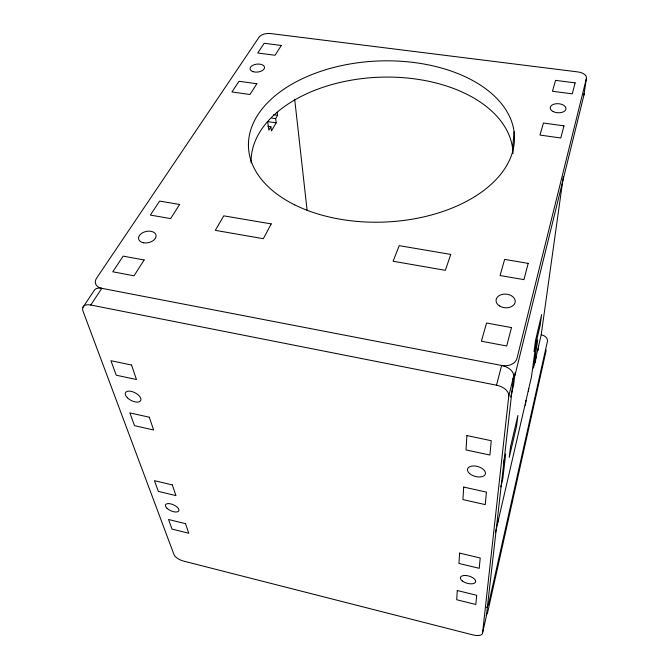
<?xml version="1.0" encoding="UTF-8"?>
<svg xmlns="http://www.w3.org/2000/svg" width="669" height="669" viewBox="0 0 669 669"><rect width="100%" height="100%" fill="white"/><g stroke="black" fill="none" stroke-linecap="round" stroke-linejoin="round"><path stroke-width="1" d="M512.621 148.493L514.101 131.743M512.897 378.729A12.845 9.751 6.3 0 0 515.088 374.924L583.937 95.082L586.395 78.482A9.884 5.461 3.9 0 0 577.983 71.934L270.636 33.559A9.082 4.808 -5.7 0 0 259.045 37.213L96.595 278.153A12.167 7.969 -15.4 0 0 101.813 288.322L90.758 305.014A12.368 6.64 30.5 0 0 83.023 311.16L174.057 554.752A8.764 3.621 23.4 0 0 183.632 561.115L472.958 634.931A9.5 4.098 16.3 0 0 482.541 633.167L508.774 396.107L513.65 376.329A13.087 8.262 14.7 0 0 501.633 365.466L101.813 288.322A12.167 6.715 30.9 0 0 94.028 290.714L82.923 307.322M513.65 376.329L486.346 616.182L482.541 633.167M515.03 372.675L513.6 385.101L510.664 397.077M498.288 521.92L498.639 518.91M525.374 405.289L526.01 400.472M528.376 391.474L528.761 388.572M535.3 362.673L536.103 356.811M537.968 350.69L538.654 345.789M495.445 532.708L531.462 376.906L535.158 349.586L537.7 339.919L533.502 368.059L541.204 334.743L563.357 176.44M500.855 486.923L502.879 478.318L505.68 453.975L503.381 463.667M586.395 78.482L517.003 358.316A13.104 9.792 5.9 0 1 501.633 365.466L496.498 385.193A13.313 8.195 14.9 0 1 508.774 396.107M277.217 112.216L277.61 115.294L275.636 118.622L276.197 122.845L271.447 130.907L270.878 126.725L267.901 126.29M270.878 126.725L268.854 130.146L267.7 121.867M273.696 114.733L277.61 115.294M271.706 118.053L275.636 118.622M268.361 121.699L276.197 122.845M90.758 305.014L496.498 385.193M294.703 99.38L307.104 210.325M541.204 334.743A7.576 5.536 7.7 0 1 547.418 341.499L488.696 603.589A9.374 8.496 17.9 0 1 486.539 607.452M486.095 615.338A9.249 8.429 19 0 0 487.726 612.051L545.963 351.309A7.493 5.519 7.9 0 0 546.021 349.862M583.945 93.643A9.742 5.486 4.1 0 1 583.937 95.082M251.126 162.91A131.024 80.849 -2.3 0 1 379.758 77.211A131.024 80.849 -2.3 0 1 513.006 153.519M457.27 590.518L456.693 599.733L475.826 604.475L476.688 595.293L457.27 590.518M459.595 553.104L458.951 563.449L479.238 568.316L480.208 557.996L459.595 553.104M463.701 487.065L462.923 499.584L485.242 504.61L486.422 492.116L463.701 487.065M466.903 435.578L466.009 449.928L489.917 455.037L491.263 440.704L466.903 435.578M510.48 447.059L509.243 457.404L516.61 425.936L517.915 415.449L510.48 447.059M535.468 340.805L534.021 351.56L540.167 325.285L541.656 314.472L535.468 340.805M511.484 327.593L506.701 345.99L481.387 341.223L486.572 323.002L511.484 327.593M528.184 263.377L523.952 279.642L500.069 275.519L504.652 259.405L528.184 263.377M563.959 125.847L560.798 137.99L540 135.079L543.429 123.037L563.959 125.847M575.139 82.872L572.288 93.852L552.46 91.277L555.554 80.38L575.139 82.872M450.755 254.421L445.362 270.326L393.096 261.245L399.226 245.657L450.755 254.421M271.221 223.906L263.335 238.691L215.284 230.345L223.789 215.844L271.221 223.906M144.144 259.99L134.034 275.795L112.768 271.79L123.155 256.127L144.144 259.99M179.643 204.471L170.62 218.587L150.349 215.084L159.623 201.093L179.643 204.471M256.863 83.725L249.972 94.488L231.942 91.962L239.025 81.275L256.863 83.725M281.331 45.459L275.059 55.251L257.757 53.01L264.205 43.276L281.331 45.459M131.542 365.04L110.954 360.708L116.214 375.2L136.468 379.524L131.542 365.04M149.287 417.213L129.886 412.907L134.519 425.685L153.627 429.983L149.287 417.213M172.309 484.916L154.464 480.676L158.344 491.389L175.947 495.604L172.309 484.916M185.497 523.668L168.538 519.495L172.025 529.104L188.758 533.26L185.497 523.668M167.049 508.323A7.334 3.261 24.3 0 0 178.623 511.175A7.334 3.261 24.3 0 0 170.829 503.891A7.334 3.261 24.3 0 0 167.049 508.323M127.353 397.754A8.588 4.323 27.4 0 0 140.632 400.706A8.588 4.323 27.4 0 0 131.3 391.373A8.588 4.323 27.4 0 0 127.353 397.754M469.563 473.518A9.249 5.118 15.8 0 0 484.933 474.89A9.249 5.118 15.8 0 0 474.898 465.992A9.249 5.118 15.8 0 0 469.563 473.518M462.346 580.976A7.919 3.713 16.3 0 0 475.325 582.456A7.919 3.713 16.3 0 0 466.352 575.549A7.919 3.713 16.3 0 0 462.346 580.976M499.409 305.884A9.609 6.832 4.8 0 0 515.071 302.58A9.609 6.832 4.8 0 0 502.436 294.36A9.609 6.832 4.8 0 0 499.409 305.884M253.099 71.683A7.292 3.997 -6.2 0 0 264.539 67.92A7.292 3.997 -6.2 0 0 254.304 64.667A7.292 3.997 -6.2 0 0 253.099 71.683M553.188 111.572A7.894 4.541 3.8 0 0 565.899 109.248A7.894 4.541 3.8 0 0 555.211 103.871A7.894 4.541 3.8 0 0 553.188 111.572M143.626 242.797A8.931 5.72 -12.8 0 0 156.078 235.379A8.931 5.72 -12.8 0 0 142.238 232.979A8.931 5.72 -12.8 0 0 143.626 242.797M294.728 204.865A133.098 80.589 -2.3 0 0 512.203 153.092A133.098 80.589 -2.3 0 0 337.519 66.532A133.098 80.589 -2.3 0 0 294.728 204.865"/></g></svg>
